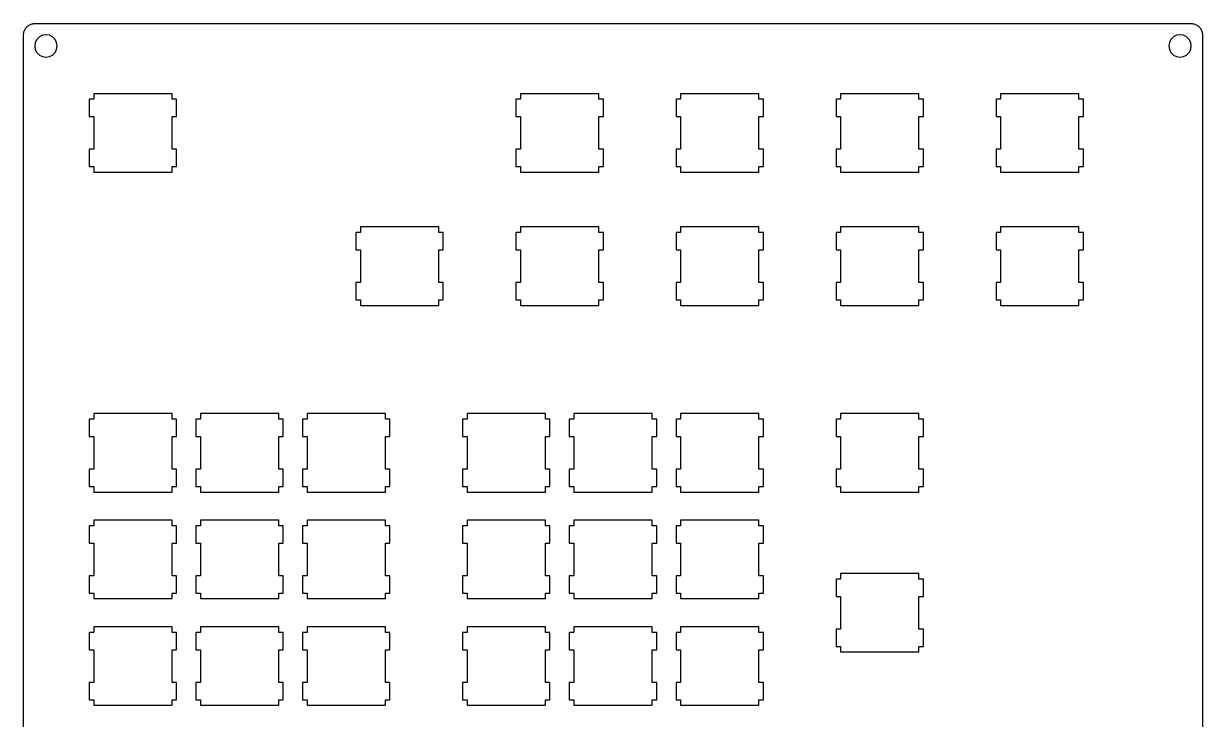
# Model space of a CAD drawing. Extents: x 0 to 211, y 0 to 263.
# Drawn here: x 0.1 to 210.6, y 138.8 to 263.1 of the extents above; entities that cross this region are included whole.
import ezdxf

# ---------------------------------------------------------------- set-up
doc = ezdxf.new("R2010")
doc.units = 0
doc.layers.get('0').update_dxf_attribs({"linetype": 'CONTINUOUS'})

msp = doc.modelspace()

# ---------------------------------------------------------------- linework, layer by layer
at = {"color": 0}
for p, q in [((0.09508, 261.076), (0.10197, 261.233)), ((0.09508, 2.18833), (0.09508, 261.076)), ((0.10197, 261.233), (0.11989, 261.39)), ((0.11989, 261.39), (0.15021, 261.543)), ((0.15021, 261.543), (0.19293, 261.696)), ((0.19293, 261.696), (0.24805, 261.842)), ((0.24805, 261.842), (0.31282, 261.984)), ((0.31282, 261.984), (0.38999, 262.122)), ((0.38999, 262.122), (0.4768, 262.253)), ((0.4768, 262.253), (0.57464, 262.376)), ((0.57464, 262.376), (0.68075, 262.491)), ((0.68075, 262.491), (0.79651, 262.598)), ((0.79651, 262.598), (0.91915, 262.695)), ((0.91915, 262.695), (1.05006, 262.782)), ((1.05006, 262.782), (1.18787, 262.859)), ((1.18787, 262.859), (1.32981, 262.924)), ((1.32981, 262.924), (1.47588, 262.979)), ((1.47588, 262.979), (1.62884, 263.022)), ((1.62884, 263.022), (1.7818, 263.052)), ((1.7818, 263.052), (1.9389, 263.07)), ((1.9389, 263.07), (2.096, 263.077)), ((2.096, 263.077), (208.596, 263.077)), ((4.09554, 261.076), (3.47679, 260.98)), ((4.7129, 260.98), (4.09554, 261.076)), ((206.597, 261.076), (205.978, 260.98)), ((207.214, 260.98), (206.597, 261.076)), ((208.596, 263.077), (208.752, 263.07)), ((208.752, 263.07), (208.908, 263.052)), ((208.908, 263.052), (209.062, 263.022)), ((209.062, 263.022), (209.215, 262.979)), ((209.215, 262.979), (209.361, 262.924)), ((209.361, 262.924), (209.503, 262.859)), ((209.503, 262.859), (209.641, 262.782)), ((209.641, 262.782), (209.772, 262.695)), ((209.772, 262.695), (209.895, 262.598)), ((209.895, 262.598), (210.01, 262.491)), ((210.01, 262.491), (210.116, 262.376)), ((210.116, 262.376), (210.214, 262.253)), ((210.214, 262.253), (210.301, 262.122)), ((210.301, 262.122), (210.378, 261.984)), ((210.378, 261.984), (210.443, 261.842)), ((210.443, 261.842), (210.498, 261.696)), ((210.498, 261.696), (210.541, 261.543)), ((210.541, 261.543), (210.571, 261.39)), ((210.571, 261.39), (210.589, 261.233)), ((210.589, 261.233), (210.596, 261.076)), ((210.596, 261.076), (210.596, 2.18833)), ((2.19246, 259.696), (2.09462, 259.077)), ((2.09462, 259.077), (2.19246, 258.459)), ((2.47633, 260.252), (2.19246, 259.696)), ((2.92006, 260.696), (2.47633, 260.252)), ((3.47679, 260.98), (2.92006, 260.696)), ((5.27099, 260.696), (4.7129, 260.98)), ((5.71334, 260.252), (5.27099, 260.696)), ((5.99722, 259.696), (5.71334, 260.252)), ((6.09505, 259.077), (5.99722, 259.696)), ((5.99722, 258.459), (6.09505, 259.077)), ((204.694, 259.696), (204.596, 259.077)), ((204.596, 259.077), (204.694, 258.459)), ((204.978, 260.252), (204.694, 259.696)), ((205.42, 260.696), (204.978, 260.252)), ((205.978, 260.98), (205.42, 260.696)), ((207.771, 260.696), (207.214, 260.98)), ((208.215, 260.252), (207.771, 260.696)), ((208.499, 259.696), (208.215, 260.252)), ((208.596, 259.077), (208.499, 259.696)), ((208.499, 258.459), (208.596, 259.077)), ((2.19246, 258.459), (2.47633, 257.901)), ((2.47633, 257.901), (2.92006, 257.459)), ((2.92006, 257.459), (3.47679, 257.175)), ((3.47679, 257.175), (4.09554, 257.077)), ((4.09554, 257.077), (4.7129, 257.175)), ((4.7129, 257.175), (5.27099, 257.459)), ((5.27099, 257.459), (5.71334, 257.901)), ((5.71334, 257.901), (5.99722, 258.459)), ((204.694, 258.459), (204.978, 257.901)), ((204.978, 257.901), (205.42, 257.459)), ((205.42, 257.459), (205.978, 257.175)), ((205.978, 257.175), (206.597, 257.077)), ((206.597, 257.077), (207.214, 257.175)), ((207.214, 257.175), (207.771, 257.459)), ((207.771, 257.459), (208.215, 257.901)), ((208.215, 257.901), (208.499, 258.459)), ((12.6201, 250.552), (12.6201, 249.552)), ((26.6209, 250.552), (12.6201, 250.552)), ((26.6209, 249.552), (26.6209, 250.552)), ((88.8199, 250.552), (88.8199, 249.552)), ((102.821, 250.552), (88.8199, 250.552)), ((102.821, 249.552), (102.821, 250.552)), ((117.395, 250.552), (117.395, 249.552)), ((131.396, 250.552), (117.395, 250.552)), ((131.396, 249.552), (131.396, 250.552)), ((145.97, 250.552), (145.97, 249.552)), ((159.971, 250.552), (145.97, 250.552)), ((159.971, 249.552), (159.971, 250.552)), ((174.545, 250.552), (174.545, 249.552)), ((188.546, 250.552), (174.545, 250.552)), ((188.546, 249.552), (188.546, 250.552)), ((12.6201, 249.552), (11.8194, 249.552)), ((11.8194, 249.552), (11.8194, 246.451)), ((27.4188, 249.552), (26.6209, 249.552)), ((27.4188, 246.451), (27.4188, 249.552)), ((88.8199, 249.552), (88.0209, 249.552)), ((88.0209, 249.552), (88.0209, 246.451)), ((103.62, 249.552), (102.821, 249.552)), ((103.62, 246.451), (103.62, 249.552)), ((117.395, 249.552), (116.596, 249.552)), ((116.596, 249.552), (116.596, 246.451)), ((132.195, 249.552), (131.396, 249.552)), ((132.195, 246.451), (132.195, 249.552)), ((145.97, 249.552), (145.171, 249.552)), ((145.171, 249.552), (145.171, 246.451)), ((160.77, 249.552), (159.971, 249.552)), ((160.77, 246.451), (160.77, 249.552)), ((174.545, 249.552), (173.744, 249.552)), ((173.744, 249.552), (173.744, 246.451)), ((189.345, 249.552), (188.546, 249.552)), ((189.345, 246.451), (189.345, 249.552)), ((11.8194, 246.451), (12.6201, 246.451)), ((12.6201, 246.451), (12.6201, 240.652)), ((26.6209, 240.652), (26.6209, 246.451)), ((26.6209, 246.451), (27.4188, 246.451)), ((88.0209, 246.451), (88.8199, 246.451)), ((88.8199, 246.451), (88.8199, 240.652)), ((102.821, 240.652), (102.821, 246.451)), ((102.821, 246.451), (103.62, 246.451)), ((116.596, 246.451), (117.395, 246.451)), ((117.395, 246.451), (117.395, 240.652)), ((131.396, 240.652), (131.396, 246.451)), ((131.396, 246.451), (132.195, 246.451)), ((145.171, 246.451), (145.97, 246.451)), ((145.97, 246.451), (145.97, 240.652)), ((159.971, 240.652), (159.971, 246.451)), ((159.971, 246.451), (160.77, 246.451)), ((173.744, 246.451), (174.545, 246.451)), ((174.545, 246.451), (174.545, 240.652)), ((188.546, 240.652), (188.546, 246.451)), ((188.546, 246.451), (189.345, 246.451)), ((12.6201, 240.652), (11.8194, 240.652)), ((11.8194, 240.652), (11.8194, 237.552)), ((27.4188, 240.652), (26.6209, 240.652)), ((27.4188, 237.552), (27.4188, 240.652)), ((88.8199, 240.652), (88.0209, 240.652)), ((88.0209, 240.652), (88.0209, 237.552)), ((103.62, 240.652), (102.821, 240.652)), ((103.62, 237.552), (103.62, 240.652)), ((117.395, 240.652), (116.596, 240.652)), ((116.596, 240.652), (116.596, 237.552)), ((132.195, 240.652), (131.396, 240.652)), ((132.195, 237.552), (132.195, 240.652)), ((145.97, 240.652), (145.171, 240.652)), ((145.171, 240.652), (145.171, 237.552)), ((160.77, 240.652), (159.971, 240.652)), ((160.77, 237.552), (160.77, 240.652)), ((174.545, 240.652), (173.744, 240.652)), ((173.744, 240.652), (173.744, 237.552)), ((189.345, 240.652), (188.546, 240.652)), ((189.345, 237.552), (189.345, 240.652)), ((11.8194, 237.552), (12.6201, 237.552)), ((12.6201, 237.552), (12.6201, 236.551)), ((12.6201, 236.551), (26.6209, 236.551)), ((26.6209, 236.551), (26.6209, 237.552)), ((26.6209, 237.552), (27.4188, 237.552)), ((88.0209, 237.552), (88.8199, 237.552)), ((88.8199, 237.552), (88.8199, 236.551)), ((88.8199, 236.551), (102.821, 236.551)), ((102.821, 236.551), (102.821, 237.552)), ((102.821, 237.552), (103.62, 237.552)), ((116.596, 237.552), (117.395, 237.552)), ((117.395, 237.552), (117.395, 236.551)), ((117.395, 236.551), (131.396, 236.551)), ((131.396, 236.551), (131.396, 237.552)), ((131.396, 237.552), (132.195, 237.552)), ((145.171, 237.552), (145.97, 237.552)), ((145.97, 237.552), (145.97, 236.551)), ((145.97, 236.551), (159.971, 236.551)), ((159.971, 236.551), (159.971, 237.552)), ((159.971, 237.552), (160.77, 237.552)), ((173.744, 237.552), (174.545, 237.552)), ((174.545, 237.552), (174.545, 236.551)), ((174.545, 236.551), (188.546, 236.551)), ((188.546, 236.551), (188.546, 237.552)), ((188.546, 237.552), (189.345, 237.552)), ((60.2449, 225.739), (59.4445, 225.739)), ((59.4445, 225.739), (59.4445, 222.64)), ((60.2449, 226.74), (60.2449, 225.739)), ((74.246, 226.74), (60.2449, 226.74)), ((74.246, 225.739), (74.246, 226.74)), ((75.0454, 225.739), (74.246, 225.739)), ((75.0454, 222.64), (75.0454, 225.739)), ((88.8199, 225.739), (88.0209, 225.739)), ((88.0209, 225.739), (88.0209, 222.64)), ((88.8199, 226.74), (88.8199, 225.739)), ((102.821, 226.74), (88.8199, 226.74)), ((102.821, 225.739), (102.821, 226.74)), ((103.62, 225.739), (102.821, 225.739)), ((103.62, 222.64), (103.62, 225.739)), ((117.395, 225.739), (116.596, 225.739)), ((116.596, 225.739), (116.596, 222.64)), ((117.395, 226.74), (117.395, 225.739)), ((131.396, 226.74), (117.395, 226.74)), ((131.396, 225.739), (131.396, 226.74)), ((132.195, 225.739), (131.396, 225.739)), ((132.195, 222.64), (132.195, 225.739)), ((145.97, 225.739), (145.171, 225.739)), ((145.171, 225.739), (145.171, 222.64)), ((145.97, 226.74), (145.97, 225.739)), ((159.971, 226.74), (145.97, 226.74)), ((159.971, 225.739), (159.971, 226.74)), ((160.77, 225.739), (159.971, 225.739)), ((160.77, 222.64), (160.77, 225.739)), ((174.545, 225.739), (173.744, 225.739)), ((173.744, 225.739), (173.744, 222.64)), ((174.545, 226.74), (174.545, 225.739)), ((188.546, 226.74), (174.545, 226.74)), ((188.546, 225.739), (188.546, 226.74)), ((189.345, 225.739), (188.546, 225.739)), ((189.345, 222.64), (189.345, 225.739)), ((59.4445, 222.64), (60.2449, 222.64)), ((60.2449, 222.64), (60.2449, 216.84)), ((74.246, 216.84), (74.246, 222.64)), ((74.246, 222.64), (75.0454, 222.64)), ((88.0209, 222.64), (88.8199, 222.64)), ((88.8199, 222.64), (88.8199, 216.84)), ((102.821, 216.84), (102.821, 222.64)), ((102.821, 222.64), (103.62, 222.64)), ((116.596, 222.64), (117.395, 222.64)), ((117.395, 222.64), (117.395, 216.84)), ((131.396, 216.84), (131.396, 222.64)), ((131.396, 222.64), (132.195, 222.64)), ((145.171, 222.64), (145.97, 222.64)), ((145.97, 222.64), (145.97, 216.84)), ((159.971, 216.84), (159.971, 222.64)), ((159.971, 222.64), (160.77, 222.64)), ((173.744, 222.64), (174.545, 222.64)), ((174.545, 222.64), (174.545, 216.84)), ((188.546, 216.84), (188.546, 222.64)), ((188.546, 222.64), (189.345, 222.64)), ((60.2449, 216.84), (59.4445, 216.84)), ((59.4445, 216.84), (59.4445, 213.739)), ((75.0454, 216.84), (74.246, 216.84)), ((75.0454, 213.739), (75.0454, 216.84)), ((88.8199, 216.84), (88.0209, 216.84)), ((88.0209, 216.84), (88.0209, 213.739)), ((103.62, 216.84), (102.821, 216.84)), ((103.62, 213.739), (103.62, 216.84)), ((117.395, 216.84), (116.596, 216.84)), ((116.596, 216.84), (116.596, 213.739)), ((132.195, 216.84), (131.396, 216.84)), ((132.195, 213.739), (132.195, 216.84)), ((145.97, 216.84), (145.171, 216.84)), ((145.171, 216.84), (145.171, 213.739)), ((160.77, 216.84), (159.971, 216.84)), ((160.77, 213.739), (160.77, 216.84)), ((174.545, 216.84), (173.744, 216.84)), ((173.744, 216.84), (173.744, 213.739)), ((189.345, 216.84), (188.546, 216.84)), ((189.345, 213.739), (189.345, 216.84)), ((59.4445, 213.739), (60.2449, 213.739)), ((60.2449, 213.739), (60.2449, 212.74)), ((60.2449, 212.74), (74.246, 212.74)), ((74.246, 212.74), (74.246, 213.739)), ((74.246, 213.739), (75.0454, 213.739)), ((88.0209, 213.739), (88.8199, 213.739)), ((88.8199, 213.739), (88.8199, 212.74)), ((88.8199, 212.74), (102.821, 212.74)), ((102.821, 212.74), (102.821, 213.739)), ((102.821, 213.739), (103.62, 213.739)), ((116.596, 213.739), (117.395, 213.739)), ((117.395, 213.739), (117.395, 212.74)), ((117.395, 212.74), (131.396, 212.74)), ((131.396, 212.74), (131.396, 213.739)), ((131.396, 213.739), (132.195, 213.739)), ((145.171, 213.739), (145.97, 213.739)), ((145.97, 213.739), (145.97, 212.74)), ((145.97, 212.74), (159.971, 212.74)), ((159.971, 212.74), (159.971, 213.739)), ((159.971, 213.739), (160.77, 213.739)), ((173.744, 213.739), (174.545, 213.739)), ((174.545, 213.739), (174.545, 212.74)), ((174.545, 212.74), (188.546, 212.74)), ((188.546, 212.74), (188.546, 213.739)), ((188.546, 213.739), (189.345, 213.739)), ((12.6201, 192.402), (11.8194, 192.402)), ((11.8194, 192.402), (11.8194, 189.301)), ((12.6201, 193.402), (12.6201, 192.402)), ((26.6209, 193.402), (12.6201, 193.402)), ((26.6209, 192.402), (26.6209, 193.402)), ((27.4188, 192.402), (26.6209, 192.402)), ((27.4188, 189.301), (27.4188, 192.402)), ((31.6701, 192.402), (30.8708, 192.402)), ((30.8708, 192.402), (30.8708, 189.301)), ((31.6701, 193.402), (31.6701, 192.402)), ((45.671, 193.402), (31.6701, 193.402)), ((45.671, 192.402), (45.671, 193.402)), ((46.4704, 192.402), (45.671, 192.402)), ((46.4704, 189.301), (46.4704, 192.402)), ((50.7199, 192.402), (49.9209, 192.402)), ((49.9209, 192.402), (49.9209, 189.301)), ((50.7199, 193.402), (50.7199, 192.402)), ((64.721, 193.402), (50.7199, 193.402)), ((64.721, 192.402), (64.721, 193.402)), ((65.5204, 192.402), (64.721, 192.402)), ((65.5204, 189.301), (65.5204, 192.402)), ((79.2949, 192.402), (78.4959, 192.402)), ((78.4959, 192.402), (78.4959, 189.301)), ((79.2949, 193.402), (79.2949, 192.402)), ((93.296, 193.402), (79.2949, 193.402)), ((93.296, 192.402), (93.296, 193.402)), ((94.0954, 192.402), (93.296, 192.402)), ((94.0954, 189.301), (94.0954, 192.402)), ((98.3449, 192.402), (97.5459, 192.402)), ((97.5459, 192.402), (97.5459, 189.301)), ((98.3449, 193.402), (98.3449, 192.402)), ((112.346, 193.402), (98.3449, 193.402)), ((112.346, 192.402), (112.346, 193.402)), ((113.145, 192.402), (112.346, 192.402)), ((113.145, 189.301), (113.145, 192.402)), ((117.395, 192.402), (116.596, 192.402)), ((116.596, 192.402), (116.596, 189.301)), ((117.395, 193.402), (117.395, 192.402)), ((131.396, 193.402), (117.395, 193.402)), ((131.396, 192.402), (131.396, 193.402)), ((132.195, 192.402), (131.396, 192.402)), ((132.195, 189.301), (132.195, 192.402)), ((145.97, 192.402), (145.171, 192.402)), ((145.171, 192.402), (145.171, 189.301)), ((145.97, 193.402), (145.97, 192.402)), ((159.971, 193.402), (145.97, 193.402)), ((159.971, 192.402), (159.971, 193.402)), ((160.77, 192.402), (159.971, 192.402)), ((160.77, 189.301), (160.77, 192.402)), ((11.8194, 189.301), (12.6201, 189.301)), ((12.6201, 189.301), (12.6201, 183.502)), ((26.6209, 183.502), (26.6209, 189.301)), ((26.6209, 189.301), (27.4188, 189.301)), ((30.8708, 189.301), (31.6701, 189.301)), ((31.6701, 189.301), (31.6701, 183.502)), ((45.671, 183.502), (45.671, 189.301)), ((45.671, 189.301), (46.4704, 189.301)), ((49.9209, 189.301), (50.7199, 189.301)), ((50.7199, 189.301), (50.7199, 183.502)), ((64.721, 183.502), (64.721, 189.301)), ((64.721, 189.301), (65.5204, 189.301)), ((78.4959, 189.301), (79.2949, 189.301)), ((79.2949, 189.301), (79.2949, 183.502)), ((93.296, 183.502), (93.296, 189.301)), ((93.296, 189.301), (94.0954, 189.301)), ((97.5459, 189.301), (98.3449, 189.301)), ((98.3449, 189.301), (98.3449, 183.502)), ((112.346, 183.502), (112.346, 189.301)), ((112.346, 189.301), (113.145, 189.301)), ((116.596, 189.301), (117.395, 189.301)), ((117.395, 189.301), (117.395, 183.502)), ((131.396, 183.502), (131.396, 189.301)), ((131.396, 189.301), (132.195, 189.301)), ((145.171, 189.301), (145.97, 189.301)), ((145.97, 189.301), (145.97, 183.502)), ((159.971, 183.502), (159.971, 189.301)), ((159.971, 189.301), (160.77, 189.301)), ((12.6201, 183.502), (11.8194, 183.502)), ((11.8194, 183.502), (11.8194, 180.402)), ((27.4188, 183.502), (26.6209, 183.502)), ((27.4188, 180.402), (27.4188, 183.502)), ((31.6701, 183.502), (30.8708, 183.502)), ((30.8708, 183.502), (30.8708, 180.402)), ((46.4704, 183.502), (45.671, 183.502)), ((46.4704, 180.402), (46.4704, 183.502)), ((50.7199, 183.502), (49.9209, 183.502)), ((49.9209, 183.502), (49.9209, 180.402)), ((65.5204, 183.502), (64.721, 183.502)), ((65.5204, 180.402), (65.5204, 183.502)), ((79.2949, 183.502), (78.4959, 183.502)), ((78.4959, 183.502), (78.4959, 180.402)), ((94.0954, 183.502), (93.296, 183.502)), ((94.0954, 180.402), (94.0954, 183.502)), ((98.3449, 183.502), (97.5459, 183.502)), ((97.5459, 183.502), (97.5459, 180.402)), ((113.145, 183.502), (112.346, 183.502)), ((113.145, 180.402), (113.145, 183.502)), ((117.395, 183.502), (116.596, 183.502)), ((116.596, 183.502), (116.596, 180.402)), ((132.195, 183.502), (131.396, 183.502)), ((132.195, 180.402), (132.195, 183.502)), ((145.97, 183.502), (145.171, 183.502)), ((145.171, 183.502), (145.171, 180.402)), ((160.77, 183.502), (159.971, 183.502)), ((160.77, 180.402), (160.77, 183.502)), ((11.8194, 180.402), (12.6201, 180.402)), ((12.6201, 180.402), (12.6201, 179.401)), ((12.6201, 179.401), (26.6209, 179.401)), ((26.6209, 179.401), (26.6209, 180.402)), ((26.6209, 180.402), (27.4188, 180.402)), ((30.8708, 180.402), (31.6701, 180.402)), ((31.6701, 180.402), (31.6701, 179.401)), ((31.6701, 179.401), (45.671, 179.401)), ((45.671, 179.401), (45.671, 180.402)), ((45.671, 180.402), (46.4704, 180.402)), ((49.9209, 180.402), (50.7199, 180.402)), ((50.7199, 180.402), (50.7199, 179.401)), ((50.7199, 179.401), (64.721, 179.401)), ((64.721, 179.401), (64.721, 180.402)), ((64.721, 180.402), (65.5204, 180.402)), ((78.4959, 180.402), (79.2949, 180.402)), ((79.2949, 180.402), (79.2949, 179.401)), ((79.2949, 179.401), (93.296, 179.401)), ((93.296, 179.401), (93.296, 180.402)), ((93.296, 180.402), (94.0954, 180.402)), ((97.5459, 180.402), (98.3449, 180.402)), ((98.3449, 180.402), (98.3449, 179.401)), ((98.3449, 179.401), (112.346, 179.401)), ((112.346, 179.401), (112.346, 180.402)), ((112.346, 180.402), (113.145, 180.402)), ((116.596, 180.402), (117.395, 180.402)), ((117.395, 180.402), (117.395, 179.401)), ((117.395, 179.401), (131.396, 179.401)), ((131.396, 179.401), (131.396, 180.402)), ((131.396, 180.402), (132.195, 180.402)), ((145.171, 180.402), (145.97, 180.402)), ((145.97, 180.402), (145.97, 179.401)), ((145.97, 179.401), (159.971, 179.401)), ((159.971, 179.401), (159.971, 180.402)), ((159.971, 180.402), (160.77, 180.402)), ((12.6201, 173.352), (11.8194, 173.352)), ((11.8194, 173.352), (11.8194, 170.251)), ((12.6201, 174.352), (12.6201, 173.352)), ((26.6209, 174.352), (12.6201, 174.352)), ((26.6209, 173.352), (26.6209, 174.352)), ((27.4188, 173.352), (26.6209, 173.352)), ((27.4188, 170.251), (27.4188, 173.352)), ((31.6701, 173.352), (30.8708, 173.352)), ((30.8708, 173.352), (30.8708, 170.251)), ((31.6701, 174.352), (31.6701, 173.352)), ((45.671, 174.352), (31.6701, 174.352)), ((45.671, 173.352), (45.671, 174.352)), ((46.4704, 173.352), (45.671, 173.352)), ((46.4704, 170.251), (46.4704, 173.352)), ((50.7199, 173.352), (49.9209, 173.352)), ((49.9209, 173.352), (49.9209, 170.251)), ((50.7199, 174.352), (50.7199, 173.352)), ((64.721, 174.352), (50.7199, 174.352)), ((64.721, 173.352), (64.721, 174.352)), ((65.5204, 173.352), (64.721, 173.352)), ((65.5204, 170.251), (65.5204, 173.352)), ((79.2949, 173.352), (78.4959, 173.352)), ((78.4959, 173.352), (78.4959, 170.251)), ((79.2949, 174.352), (79.2949, 173.352)), ((93.296, 174.352), (79.2949, 174.352)), ((93.296, 173.352), (93.296, 174.352)), ((94.0954, 173.352), (93.296, 173.352)), ((94.0954, 170.251), (94.0954, 173.352)), ((98.3449, 173.352), (97.5459, 173.352)), ((97.5459, 173.352), (97.5459, 170.251)), ((98.3449, 174.352), (98.3449, 173.352)), ((112.346, 174.352), (98.3449, 174.352)), ((112.346, 173.352), (112.346, 174.352)), ((113.145, 173.352), (112.346, 173.352)), ((113.145, 170.251), (113.145, 173.352)), ((117.395, 173.352), (116.596, 173.352)), ((116.596, 173.352), (116.596, 170.251)), ((117.395, 174.352), (117.395, 173.352)), ((131.396, 174.352), (117.395, 174.352)), ((131.396, 173.352), (131.396, 174.352)), ((132.195, 173.352), (131.396, 173.352)), ((132.195, 170.251), (132.195, 173.352)), ((11.8194, 170.251), (12.6201, 170.251)), ((12.6201, 170.251), (12.6201, 164.452)), ((26.6209, 164.452), (26.6209, 170.251)), ((26.6209, 170.251), (27.4188, 170.251)), ((30.8708, 170.251), (31.6701, 170.251)), ((31.6701, 170.251), (31.6701, 164.452)), ((45.671, 164.452), (45.671, 170.251)), ((45.671, 170.251), (46.4704, 170.251)), ((49.9209, 170.251), (50.7199, 170.251)), ((50.7199, 170.251), (50.7199, 164.452)), ((64.721, 164.452), (64.721, 170.251)), ((64.721, 170.251), (65.5204, 170.251)), ((78.4959, 170.251), (79.2949, 170.251)), ((79.2949, 170.251), (79.2949, 164.452)), ((93.296, 164.452), (93.296, 170.251)), ((93.296, 170.251), (94.0954, 170.251)), ((97.5459, 170.251), (98.3449, 170.251)), ((98.3449, 170.251), (98.3449, 164.452)), ((112.346, 164.452), (112.346, 170.251)), ((112.346, 170.251), (113.145, 170.251)), ((116.596, 170.251), (117.395, 170.251)), ((117.395, 170.251), (117.395, 164.452)), ((131.396, 164.452), (131.396, 170.251)), ((131.396, 170.251), (132.195, 170.251)), ((12.6201, 164.452), (11.8194, 164.452)), ((11.8194, 164.452), (11.8194, 161.352)), ((27.4188, 164.452), (26.6209, 164.452)), ((27.4188, 161.352), (27.4188, 164.452)), ((31.6701, 164.452), (30.8708, 164.452)), ((30.8708, 164.452), (30.8708, 161.352)), ((46.4704, 164.452), (45.671, 164.452)), ((46.4704, 161.352), (46.4704, 164.452)), ((50.7199, 164.452), (49.9209, 164.452)), ((49.9209, 164.452), (49.9209, 161.352)), ((65.5204, 164.452), (64.721, 164.452)), ((65.5204, 161.352), (65.5204, 164.452)), ((79.2949, 164.452), (78.4959, 164.452)), ((78.4959, 164.452), (78.4959, 161.352)), ((94.0954, 164.452), (93.296, 164.452)), ((94.0954, 161.352), (94.0954, 164.452)), ((98.3449, 164.452), (97.5459, 164.452)), ((97.5459, 164.452), (97.5459, 161.352)), ((113.145, 164.452), (112.346, 164.452)), ((113.145, 161.352), (113.145, 164.452)), ((117.395, 164.452), (116.596, 164.452)), ((116.596, 164.452), (116.596, 161.352)), ((132.195, 164.452), (131.396, 164.452)), ((132.195, 161.352), (132.195, 164.452)), ((145.97, 164.827), (145.97, 163.827)), ((159.971, 164.827), (145.97, 164.827)), ((159.971, 163.827), (159.971, 164.827)), ((145.97, 163.827), (145.171, 163.827)), ((145.171, 163.827), (145.171, 160.726)), ((160.77, 163.827), (159.971, 163.827)), ((160.77, 160.726), (160.77, 163.827)), ((11.8194, 161.352), (12.6201, 161.352)), ((12.6201, 161.352), (12.6201, 160.351)), ((12.6201, 160.351), (26.6209, 160.351)), ((26.6209, 160.351), (26.6209, 161.352)), ((26.6209, 161.352), (27.4188, 161.352)), ((30.8708, 161.352), (31.6701, 161.352)), ((31.6701, 161.352), (31.6701, 160.351)), ((31.6701, 160.351), (45.671, 160.351)), ((45.671, 160.351), (45.671, 161.352)), ((45.671, 161.352), (46.4704, 161.352)), ((49.9209, 161.352), (50.7199, 161.352)), ((50.7199, 161.352), (50.7199, 160.351)), ((50.7199, 160.351), (64.721, 160.351)), ((64.721, 160.351), (64.721, 161.352)), ((64.721, 161.352), (65.5204, 161.352)), ((78.4959, 161.352), (79.2949, 161.352)), ((79.2949, 161.352), (79.2949, 160.351)), ((79.2949, 160.351), (93.296, 160.351)), ((93.296, 160.351), (93.296, 161.352)), ((93.296, 161.352), (94.0954, 161.352)), ((97.5459, 161.352), (98.3449, 161.352)), ((98.3449, 161.352), (98.3449, 160.351)), ((98.3449, 160.351), (112.346, 160.351)), ((112.346, 160.351), (112.346, 161.352)), ((112.346, 161.352), (113.145, 161.352)), ((116.596, 161.352), (117.395, 161.352)), ((117.395, 161.352), (117.395, 160.351)), ((117.395, 160.351), (131.396, 160.351)), ((131.396, 160.351), (131.396, 161.352)), ((131.396, 161.352), (132.195, 161.352)), ((145.171, 160.726), (145.97, 160.726)), ((145.97, 160.726), (145.97, 154.927)), ((159.971, 154.927), (159.971, 160.726)), ((159.971, 160.726), (160.77, 160.726)), ((12.6201, 154.302), (11.8194, 154.302)), ((11.8194, 154.302), (11.8194, 151.201)), ((12.6201, 155.302), (12.6201, 154.302)), ((26.6209, 155.302), (12.6201, 155.302)), ((26.6209, 154.302), (26.6209, 155.302)), ((27.4188, 154.302), (26.6209, 154.302)), ((27.4188, 151.201), (27.4188, 154.302)), ((31.6701, 154.302), (30.8708, 154.302)), ((30.8708, 154.302), (30.8708, 151.201)), ((31.6701, 155.302), (31.6701, 154.302)), ((45.671, 155.302), (31.6701, 155.302)), ((45.671, 154.302), (45.671, 155.302)), ((46.4704, 154.302), (45.671, 154.302)), ((46.4704, 151.201), (46.4704, 154.302)), ((50.7199, 154.302), (49.9209, 154.302)), ((49.9209, 154.302), (49.9209, 151.201)), ((50.7199, 155.302), (50.7199, 154.302)), ((64.721, 155.302), (50.7199, 155.302)), ((64.721, 154.302), (64.721, 155.302)), ((65.5204, 154.302), (64.721, 154.302)), ((65.5204, 151.201), (65.5204, 154.302)), ((79.2949, 154.302), (78.4959, 154.302)), ((78.4959, 154.302), (78.4959, 151.201)), ((79.2949, 155.302), (79.2949, 154.302)), ((93.296, 155.302), (79.2949, 155.302)), ((93.296, 154.302), (93.296, 155.302)), ((94.0954, 154.302), (93.296, 154.302)), ((94.0954, 151.201), (94.0954, 154.302)), ((98.3449, 154.302), (97.5459, 154.302)), ((97.5459, 154.302), (97.5459, 151.201)), ((98.3449, 155.302), (98.3449, 154.302)), ((112.346, 155.302), (98.3449, 155.302)), ((112.346, 154.302), (112.346, 155.302)), ((113.145, 154.302), (112.346, 154.302)), ((113.145, 151.201), (113.145, 154.302)), ((117.395, 154.302), (116.596, 154.302)), ((116.596, 154.302), (116.596, 151.201)), ((117.395, 155.302), (117.395, 154.302)), ((131.396, 155.302), (117.395, 155.302)), ((131.396, 154.302), (131.396, 155.302)), ((132.195, 154.302), (131.396, 154.302)), ((132.195, 151.201), (132.195, 154.302)), ((145.97, 154.927), (145.171, 154.927)), ((145.171, 154.927), (145.171, 151.827)), ((160.77, 154.927), (159.971, 154.927)), ((160.77, 151.827), (160.77, 154.927)), ((145.171, 151.827), (145.97, 151.827)), ((145.97, 151.827), (145.97, 150.826)), ((159.971, 150.826), (159.971, 151.827)), ((159.971, 151.827), (160.77, 151.827)), ((11.8194, 151.201), (12.6201, 151.201)), ((12.6201, 151.201), (12.6201, 145.402)), ((26.6209, 145.402), (26.6209, 151.201)), ((26.6209, 151.201), (27.4188, 151.201)), ((30.8708, 151.201), (31.6701, 151.201)), ((31.6701, 151.201), (31.6701, 145.402)), ((45.671, 145.402), (45.671, 151.201)), ((45.671, 151.201), (46.4704, 151.201)), ((49.9209, 151.201), (50.7199, 151.201)), ((50.7199, 151.201), (50.7199, 145.402)), ((64.721, 145.402), (64.721, 151.201)), ((64.721, 151.201), (65.5204, 151.201)), ((78.4959, 151.201), (79.2949, 151.201)), ((79.2949, 151.201), (79.2949, 145.402)), ((93.296, 145.402), (93.296, 151.201)), ((93.296, 151.201), (94.0954, 151.201)), ((97.5459, 151.201), (98.3449, 151.201)), ((98.3449, 151.201), (98.3449, 145.402)), ((112.346, 145.402), (112.346, 151.201)), ((112.346, 151.201), (113.145, 151.201)), ((116.596, 151.201), (117.395, 151.201)), ((117.395, 151.201), (117.395, 145.402)), ((131.396, 145.402), (131.396, 151.201)), ((131.396, 151.201), (132.195, 151.201)), ((145.97, 150.826), (159.971, 150.826)), ((12.6201, 145.402), (11.8194, 145.402)), ((11.8194, 145.402), (11.8194, 142.302)), ((27.4188, 145.402), (26.6209, 145.402)), ((27.4188, 142.302), (27.4188, 145.402)), ((31.6701, 145.402), (30.8708, 145.402)), ((30.8708, 145.402), (30.8708, 142.302)), ((46.4704, 145.402), (45.671, 145.402)), ((46.4704, 142.302), (46.4704, 145.402)), ((50.7199, 145.402), (49.9209, 145.402)), ((49.9209, 145.402), (49.9209, 142.302)), ((65.5204, 145.402), (64.721, 145.402)), ((65.5204, 142.302), (65.5204, 145.402)), ((79.2949, 145.402), (78.4959, 145.402)), ((78.4959, 145.402), (78.4959, 142.302)), ((94.0954, 145.402), (93.296, 145.402)), ((94.0954, 142.302), (94.0954, 145.402)), ((98.3449, 145.402), (97.5459, 145.402)), ((97.5459, 145.402), (97.5459, 142.302)), ((113.145, 145.402), (112.346, 145.402)), ((113.145, 142.302), (113.145, 145.402)), ((117.395, 145.402), (116.596, 145.402)), ((116.596, 145.402), (116.596, 142.302)), ((132.195, 145.402), (131.396, 145.402)), ((132.195, 142.302), (132.195, 145.402)), ((11.8194, 142.302), (12.6201, 142.302)), ((12.6201, 142.302), (12.6201, 141.301)), ((12.6201, 141.301), (26.6209, 141.301)), ((26.6209, 141.301), (26.6209, 142.302)), ((26.6209, 142.302), (27.4188, 142.302)), ((30.8708, 142.302), (31.6701, 142.302)), ((31.6701, 142.302), (31.6701, 141.301)), ((31.6701, 141.301), (45.671, 141.301)), ((45.671, 141.301), (45.671, 142.302)), ((45.671, 142.302), (46.4704, 142.302)), ((49.9209, 142.302), (50.7199, 142.302)), ((50.7199, 142.302), (50.7199, 141.301)), ((50.7199, 141.301), (64.721, 141.301)), ((64.721, 141.301), (64.721, 142.302)), ((64.721, 142.302), (65.5204, 142.302)), ((78.4959, 142.302), (79.2949, 142.302)), ((79.2949, 142.302), (79.2949, 141.301)), ((79.2949, 141.301), (93.296, 141.301)), ((93.296, 141.301), (93.296, 142.302)), ((93.296, 142.302), (94.0954, 142.302)), ((97.5459, 142.302), (98.3449, 142.302)), ((98.3449, 142.302), (98.3449, 141.301)), ((98.3449, 141.301), (112.346, 141.301)), ((112.346, 141.301), (112.346, 142.302)), ((112.346, 142.302), (113.145, 142.302)), ((116.596, 142.302), (117.395, 142.302)), ((117.395, 142.302), (117.395, 141.301)), ((117.395, 141.301), (131.396, 141.301)), ((131.396, 141.301), (131.396, 142.302)), ((131.396, 142.302), (132.195, 142.302))]:
    msp.add_line(p, q, dxfattribs=at)

doc.saveas('drawing.dxf')
